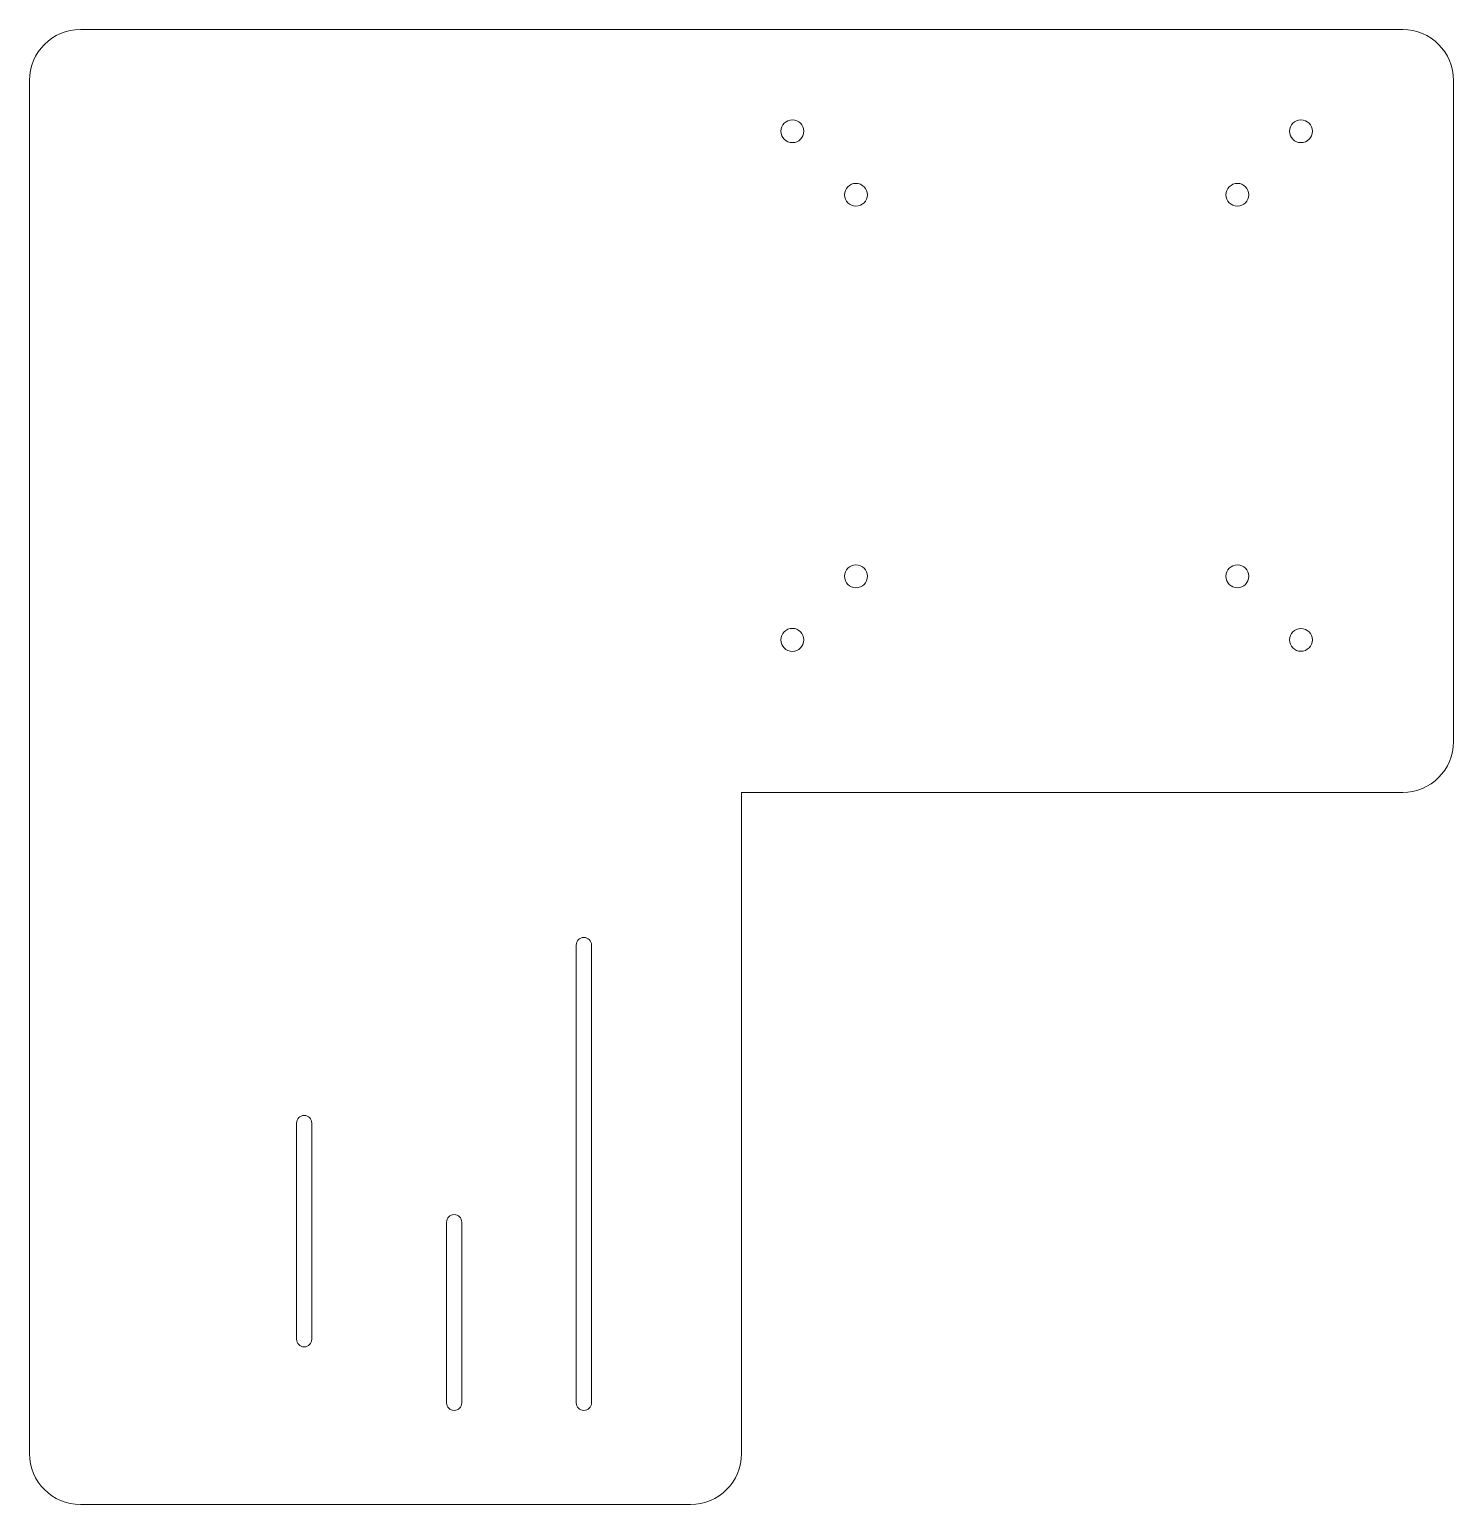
# Model space of a CAD drawing. Header units: millimetres. Extents: x 16 to 156, y 122 to 267.
import ezdxf

# ---------------------------------------------------------------- set-up
doc = ezdxf.new("R2010")
doc.units = ezdxf.units.MM

msp = doc.modelspace()

# ---------------------------------------------------------------- linework, layer by layer
at = {"color": 7, "linetype": 'Continuous', "lineweight": 15}
for p, q in [((151.46, 267.39), (21.46, 267.39)), ((16.46, 262.39), (16.46, 127.39)), ((156.46, 197.39), (156.46, 262.39)), ((86.46, 192.39), (151.46, 192.39)), ((86.46, 127.39), (86.46, 192.39)), ((70.21, 177.39), (70.21, 132.39)), ((71.71, 132.39), (71.71, 177.39)), ((42.71, 159.89), (42.71, 138.64)), ((44.21, 138.64), (44.21, 159.89)), ((57.46, 150.14), (57.46, 132.39)), ((58.96, 132.39), (58.96, 150.14)), ((21.46, 122.39), (81.46, 122.39))]:
    msp.add_line(p, q, dxfattribs=at)
for centre, radius in [((91.46, 257.39), 1.12), ((141.46, 257.39), 1.12), ((97.71, 251.14), 1.12), ((135.21, 251.14), 1.12), ((97.71, 213.64), 1.13), ((135.21, 213.64), 1.12), ((91.46, 207.39), 1.13), ((141.46, 207.39), 1.12)]:
    msp.add_circle(centre, radius, dxfattribs=at)
for centre, radius, start, end in [((21.46, 262.39), 5, 90, 180), ((151.46, 262.39), 5, 0, 90), ((151.46, 197.39), 5, 270, 0), ((70.96, 177.39), 0.75, 0, 180), ((43.46, 159.89), 0.75, 0, 180), ((58.21, 150.14), 0.75, 0, 180), ((43.46, 138.64), 0.75, 180, 0), ((58.21, 132.39), 0.75, 180, 0), ((70.96, 132.39), 0.75, 180, 0), ((21.46, 127.39), 5, 180, 270), ((81.46, 127.39), 5, 270, 0)]:
    msp.add_arc(centre, radius, start, end, dxfattribs=at)

doc.saveas('drawing.dxf')
